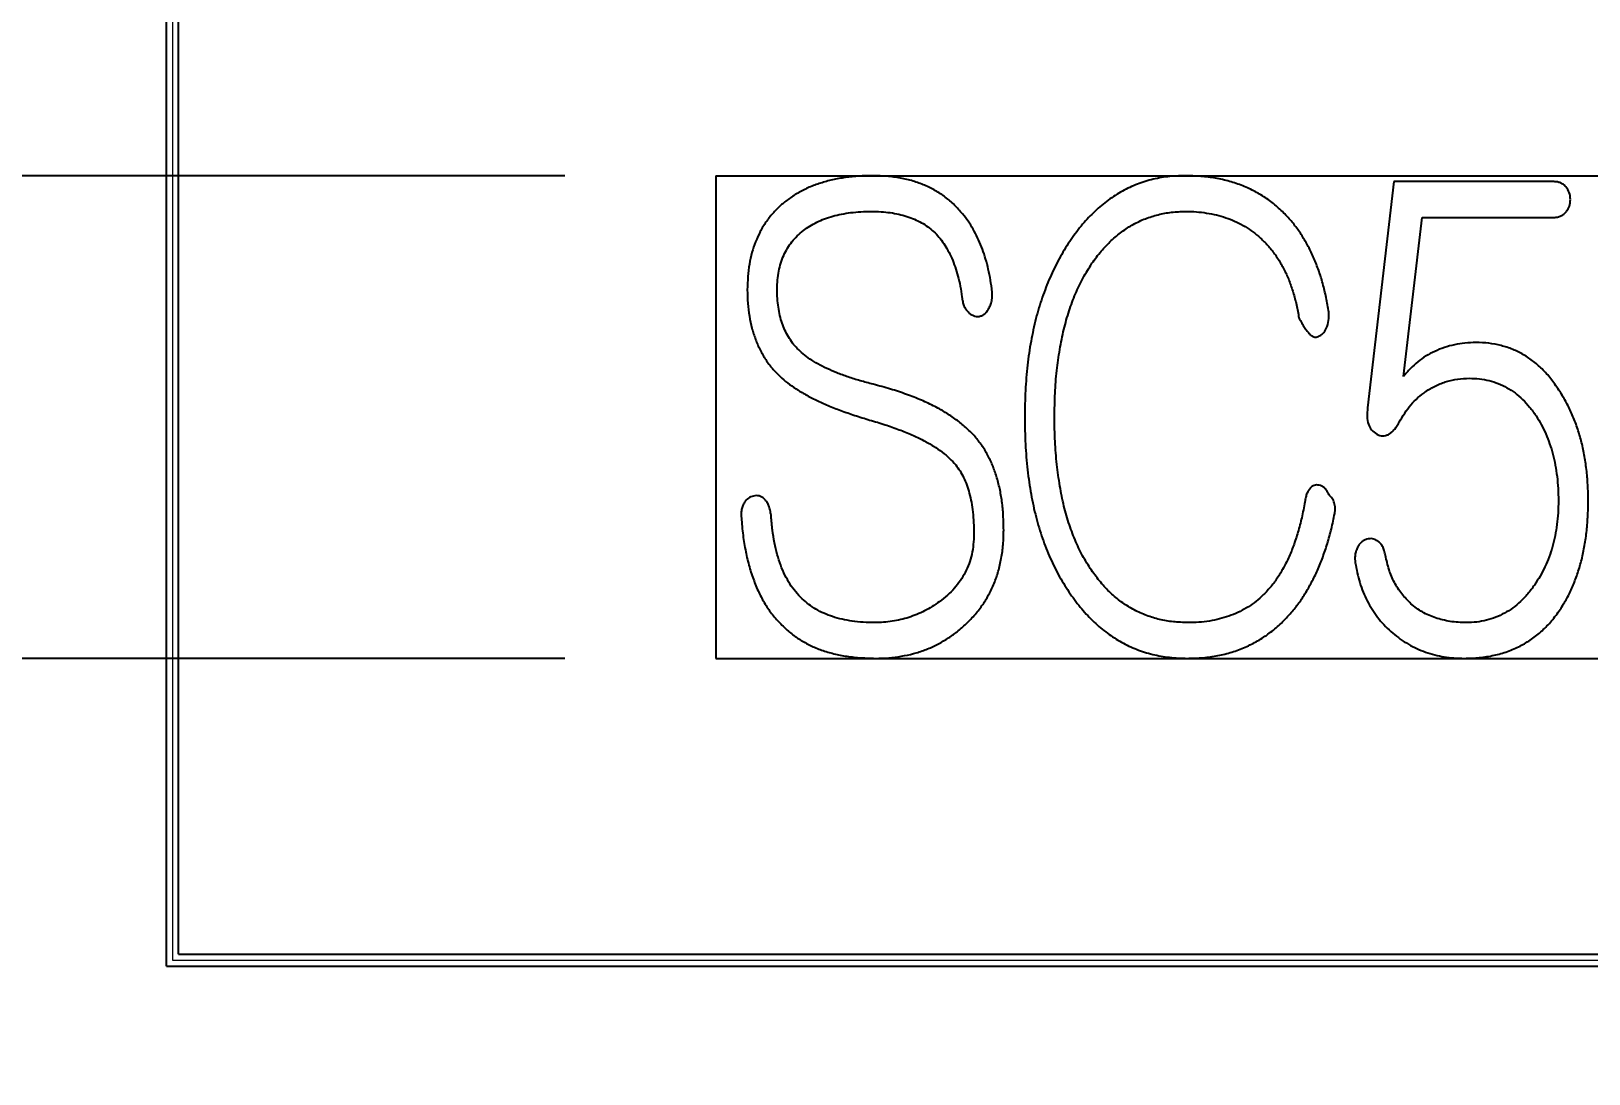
# Model space of a CAD drawing. Header units: inches. Extents: x 0 to 23821, y 0 to 11279.
# Drawn here: x 17466.61 to 17479.52, y 6138.44 to 6147.08 of the extents above; entities that cross this region are included whole.
import ezdxf

# ---------------------------------------------------------------- set-up
doc = ezdxf.new("R2010")
doc.units = ezdxf.units.IN
doc.header["$LTSCALE"] = 10
doc.header["$MEASUREMENT"] = 0
doc.layers.get('Defpoints').update_dxf_attribs({"color": 8})
doc.styles.add('SCI', font='')
doc.styles.get('SCI').set_extended_font_data('Gulim')
doc.dimstyles.new('SCH', dxfattribs={"dimtxt": 2.5, "dimasz": 2, "dimexe": 1.25, "dimexo": 0.625, "dimtad": 1, "dimdec": 8, "dimtxsty": 'SCI', "dimcen": 2.5, "dimclrd": 4, "dimclre": 4, "dimclrt": 7, "dimadec": 8, "dimazin": 2, "dimtfac": 1, "dimtdec": 8, "dimtmove": 0, "dimatfit": 3, "dimfxl": 1, "dimarcsym": 0})

# ---------------------------------------------------------------- blocks, each defined once
blk = doc.blocks.new('A$C264124D8')
at = {"ltscale": 3}
for p, q in [((-11, -3.5), (11, -3.5)), ((-11, -3.5), (-11, -7.5)), ((-11, -7.5), (11, -7.5))]:
    blk.add_line(p, q, dxfattribs=at)
blk = doc.blocks.new('*D1602')
at = {"color": 4, "lineweight": -2, "transparency": 16777216}
for p, q in [((17466.534, 6155.378), (17428.99, 6155.378)), ((17431.49, 6152.378), (17431.49, 6142.378)), ((17466.534, 6139.378), (17428.99, 6139.378))]:
    blk.add_line(p, q, dxfattribs=at)
at = {"color": 4, "transparency": 16777216}
for points in [[(17430.99, 6152.378), (17431.99, 6152.378), (17431.49, 6155.378)], [(17430.99, 6142.378), (17431.99, 6142.378), (17431.49, 6139.378)]]:
    blk.add_solid(points, dxfattribs=at)
at = {"layer": 'Defpoints', "color": 0, "transparency": 16777216}
for p in [(17467.784, 6155.378), (17431.49, 6139.378), (17467.784, 6139.378)]:
    blk.add_point(p, dxfattribs=at)
at = {"color": 7, "transparency": 16777216, "insert": (17427.67, 6147.378), "char_height": 5, "attachment_point": 5, "rotation": 90, "style": 'SCI'}
blk.add_mtext('16', dxfattribs=at)
blk = doc.blocks.new('*D1608')
at = {"color": 4, "lineweight": -2, "transparency": 16777216}
for p, q in [((17471.034, 6153.378), (17441.47, 6153.378)), ((17443.97, 6150.378), (17443.97, 6144.878)), ((17471.034, 6141.878), (17441.47, 6141.878))]:
    blk.add_line(p, q, dxfattribs=at)
at = {"color": 4, "transparency": 16777216}
for points in [[(17443.47, 6150.378), (17444.47, 6150.378), (17443.97, 6153.378)], [(17443.47, 6144.878), (17444.47, 6144.878), (17443.97, 6141.878)]]:
    blk.add_solid(points, dxfattribs=at)
at = {"layer": 'Defpoints', "color": 0, "transparency": 16777216}
for p in [(17472.284, 6153.378), (17443.97, 6141.878), (17472.284, 6141.878)]:
    blk.add_point(p, dxfattribs=at)
at = {"color": 7, "transparency": 16777216, "insert": (17439.844, 6147.628), "char_height": 5, "attachment_point": 5, "rotation": 90, "style": 'SCI'}
blk.add_mtext('11,5', dxfattribs=at)
blk = doc.blocks.new('*D1609')
at = {"color": 4, "lineweight": -2, "transparency": 16777216}
for p, q in [((17443.97, 6144.878), (17443.97, 6147.878)), ((17471.034, 6141.878), (17441.47, 6141.878)), ((17443.97, 6141.878), (17443.97, 6139.378)), ((17466.534, 6139.378), (17441.47, 6139.378)), ((17443.97, 6136.378), (17443.97, 6121.59))]:
    blk.add_line(p, q, dxfattribs=at)
at = {"color": 4, "transparency": 16777216}
for points in [[(17443.47, 6144.878), (17444.47, 6144.878), (17443.97, 6141.878)], [(17443.47, 6136.378), (17444.47, 6136.378), (17443.97, 6139.378)]]:
    blk.add_solid(points, dxfattribs=at)
at = {"layer": 'Defpoints', "color": 0, "transparency": 16777216}
for p in [(17472.284, 6141.878), (17443.97, 6139.378), (17467.784, 6139.378)]:
    blk.add_point(p, dxfattribs=at)
at = {"color": 7, "transparency": 16777216, "insert": (17439.848, 6127.484), "char_height": 5, "attachment_point": 5, "rotation": 90, "style": 'SCI'}
blk.add_mtext('2,5', dxfattribs=at)
blk = doc.blocks.new('*D1611')
at = {"color": 4, "lineweight": -2, "transparency": 16777216}
for p, q in [((17471.034, 6145.878), (17453.629, 6145.878)), ((17456.129, 6145.878), (17456.129, 6141.878)), ((17471.034, 6141.878), (17453.629, 6141.878))]:
    blk.add_line(p, q, dxfattribs=at)
at = {"layer": 'Defpoints', "color": 0, "transparency": 16777216}
for p in [(17472.284, 6145.878), (17456.129, 6141.878), (17472.284, 6141.878)]:
    blk.add_point(p, dxfattribs=at)
at = {"color": 7, "transparency": 16777216, "insert": (17452.312, 6143.878), "char_height": 5, "attachment_point": 5, "rotation": 90, "style": 'SCI'}
blk.add_mtext('4', dxfattribs=at)

msp = doc.modelspace()

# ---------------------------------------------------------------- linework, layer by layer
for p, q in [((17467.73390726, 6139.32782127), (17467.73390726, 6155.42782186)), ((17467.83390709, 6139.4278211), (17467.83390709, 6155.32782203)), ((17477.89876781, 6145.82937458), (17477.68271821, 6143.95514623)), ((17479.22438489, 6145.82937458), (17477.89876781, 6145.82937458)), ((17477.97901476, 6144.21440548), (17478.13410744, 6145.53307827)), ((17478.13410744, 6145.53307827), (17479.2266997, 6145.53307827)), ((17467.83390709, 6139.4278211), (17498.73390691, 6139.4278211)), ((17467.73390726, 6139.32782127), (17498.83390674, 6139.32782127))]:
    msp.add_line(p, q)
at = {"color": 30, "linetype": 'Continuous', "lineweight": 0}
for p, q in [((17467.783907, 6155.37782156), (17467.783907, 6139.37782156)), ((17467.783907, 6139.37782156), (17498.783907, 6139.37782156))]:
    msp.add_line(p, q, dxfattribs=at)
for points, knots in [([(17473.58660722, 6145.87875732), (17473.54696714, 6145.87806561), (17473.46982419, 6145.87671946), (17473.35736978, 6145.86486005), (17473.25148434, 6145.84596346), (17473.15188892, 6145.81864595), (17473.05856557, 6145.78451127), (17472.9721749, 6145.74142771), (17472.8918408, 6145.69152321), (17472.84365142, 6145.65169547), (17472.81963191, 6145.63184374)], [0, 0, 0, 0, 0.1443215303, 0.2808619044, 0.4113032641, 0.5355969216, 0.6565166909, 0.7725490757, 0.886629403, 1, 1, 1, 1]), ([(17474.32811956, 6145.5616277), (17474.30608823, 6145.58690808), (17474.26222128, 6145.63724427), (17474.18619013, 6145.70180144), (17474.10322898, 6145.75662111), (17474.01352985, 6145.80124907), (17473.91676953, 6145.83647612), (17473.81283884, 6145.86045121), (17473.7020887, 6145.87673799), (17473.62576401, 6145.87807262), (17473.58660722, 6145.87875732)], [0, 0, 0, 0, 0.1203370917, 0.2396051327, 0.3569825448, 0.476821933, 0.5987135086, 0.7260153517, 0.859437891, 1, 1, 1, 1]), ([(17476.17169981, 6145.87875732), (17476.12348124, 6145.87720179), (17476.02866321, 6145.87414296), (17475.8901932, 6145.8477042), (17475.7584786, 6145.80570353), (17475.63492302, 6145.74397511), (17475.5171485, 6145.66764813), (17475.40848892, 6145.57191791), (17475.3051101, 6145.46112279), (17475.24556978, 6145.37670387), (17475.21490969, 6145.33323263)], [0, 0, 0, 0, 0.12560145222, 0.24698534906, 0.36615078119, 0.48489859494, 0.60596540465, 0.73098384987, 0.86147102539, 1, 1, 1, 1]), ([(17477.01660722, 6145.54156597), (17476.98991311, 6145.56842525), (17476.93683134, 6145.62183546), (17476.84735408, 6145.69062338), (17476.75093371, 6145.74879579), (17476.64802812, 6145.79679001), (17476.53833686, 6145.83404075), (17476.42194389, 6145.86009866), (17476.29891996, 6145.87560632), (17476.21469766, 6145.87769235), (17476.17169981, 6145.87875732)], [0, 0, 0, 0, 0.12114106224, 0.24089143205, 0.36023052614, 0.4810717234, 0.60372875942, 0.73038698663, 0.86235501088, 1, 1, 1, 1]), ([(17479.32469364, 6145.78693634), (17479.3183114, 6145.79351442), (17479.30555203, 6145.80666534), (17479.28084237, 6145.81914598), (17479.25389815, 6145.82874643), (17479.23451449, 6145.82915901), (17479.224385, 6145.82937461)], [0, 0, 0, 0, 0.2430371701, 0.4858801435, 0.7313318093, 1, 1, 1, 1]), ([(17479.36173068, 6145.68122646), (17479.36037351, 6145.70113288), (17479.3577353, 6145.73982921), (17479.33549361, 6145.77153894), (17479.32469364, 6145.78693634)], [0, 0, 0, 0, 0.51442670397, 1, 1, 1, 1]), ([(17472.81963191, 6145.63184374), (17472.79775234, 6145.61046995), (17472.75395369, 6145.56768378), (17472.69799048, 6145.49488627), (17472.65040534, 6145.41618617), (17472.6116971, 6145.33149055), (17472.58164882, 6145.24065576), (17472.55993191, 6145.14377136), (17472.54785987, 6145.04058473), (17472.54593042, 6144.96983698), (17472.54494055, 6144.93354128)], [0, 0, 0, 0, 0.11853630294, 0.23728657429, 0.35501386131, 0.47466610984, 0.59771874777, 0.72552949643, 0.85918844874, 1, 1, 1, 1]), ([(17473.00944672, 6145.42428202), (17473.02694123, 6145.43701266), (17473.06250878, 6145.46289495), (17473.12139592, 6145.49501667), (17473.185114, 6145.52191078), (17473.25315094, 6145.54450542), (17473.32607527, 6145.56116431), (17473.40366288, 6145.57343442), (17473.4861321, 6145.58142129), (17473.54286386, 6145.58210866), (17473.57194672, 6145.58246103)], [0, 0, 0, 0, 0.1090164289, 0.2216379896, 0.3372737384, 0.4574464935, 0.58265788, 0.7140063065, 0.8533887453, 1, 1, 1, 1]), ([(17473.57194672, 6145.58246103), (17473.59897364, 6145.58211217), (17473.65134631, 6145.58143616), (17473.72770169, 6145.57347194), (17473.79950407, 6145.56062908), (17473.86659784, 6145.54211204), (17473.92918947, 6145.51881558), (17473.98707688, 6145.49051986), (17474.04038148, 6145.45621627), (17474.0722234, 6145.42927175), (17474.08815043, 6145.41579436)], [0, 0, 0, 0, 0.1460019571, 0.2829221749, 0.4143273177, 0.5397678048, 0.6585232733, 0.7747631128, 0.8873386704, 1, 1, 1, 1]), ([(17475.39932327, 6145.15267708), (17475.424261, 6145.18700658), (17475.47285098, 6145.25389598), (17475.55692502, 6145.34110383), (17475.64579051, 6145.41557386), (17475.74023894, 6145.47727992), (17475.84111901, 6145.52448956), (17475.94751353, 6145.5578816), (17476.05927966, 6145.57847413), (17476.13586034, 6145.58111744), (17476.17478623, 6145.58246103)], [0, 0, 0, 0, 0.13748859719, 0.26788998113, 0.39168760855, 0.51294051622, 0.632738267, 0.75173160572, 0.87380539352, 1, 1, 1, 1]), ([(17476.17478623, 6145.58246103), (17476.20465549, 6145.58197998), (17476.26302923, 6145.58103987), (17476.34863827, 6145.5703858), (17476.43026612, 6145.5546054), (17476.50793684, 6145.53199038), (17476.58181572, 6145.50362704), (17476.65128581, 6145.46767718), (17476.71770351, 6145.42626764), (17476.75794747, 6145.39311232), (17476.77818129, 6145.37644251)], [0, 0, 0, 0, 0.1374295072, 0.2685795798, 0.396526428, 0.5198081308, 0.6405214824, 0.7601967464, 0.8794319077, 1, 1, 1, 1]), ([(17479.22669981, 6145.53307831), (17479.23656639, 6145.53362072), (17479.25598711, 6145.53468837), (17479.28340332, 6145.54473513), (17479.30900175, 6145.55918556), (17479.32245038, 6145.57356781), (17479.32932327, 6145.58091782)], [0, 0, 0, 0, 0.2525061489, 0.497016503, 0.742951547, 1, 1, 1, 1]), ([(17479.32932327, 6145.58091782), (17479.33896485, 6145.59588865), (17479.35863237, 6145.6264271), (17479.36068454, 6145.66272357), (17479.36173068, 6145.68122646)], [0, 0, 0, 0, 0.4902290215, 1, 1, 1, 1]), ([(17474.56963191, 6144.94202893), (17474.5651758, 6144.97348562), (17474.55647236, 6145.03492526), (17474.53639402, 6145.12409695), (17474.5142245, 6145.20906976), (17474.48486379, 6145.2888292), (17474.45292158, 6145.36429135), (17474.41659333, 6145.43530091), (17474.37489075, 6145.50090599), (17474.34359994, 6145.54152997), (17474.32811956, 6145.5616277)], [0, 0, 0, 0, 0.1414386547, 0.2762508836, 0.4068607781, 0.5322316242, 0.6543683955, 0.7716938233, 0.8870510466, 1, 1, 1, 1]), ([(17477.36074302, 6144.74758449), (17477.35403556, 6144.78806101), (17477.3408401, 6144.86768975), (17477.31299313, 6144.98317026), (17477.27923969, 6145.09231225), (17477.23879254, 6145.19487136), (17477.19269852, 6145.29109425), (17477.1408876, 6145.38149117), (17477.08225296, 6145.46499647), (17477.03837174, 6145.51617973), (17477.01660722, 6145.54156597)], [0, 0, 0, 0, 0.14014469734, 0.27570416494, 0.40550437347, 0.53017903167, 0.6520249677, 0.76974479213, 0.88579638738, 1, 1, 1, 1]), ([(17472.79185413, 6144.93817091), (17472.79226776, 6144.96393799), (17472.79307417, 6145.01417374), (17472.8044926, 6145.08673286), (17472.82119888, 6145.15490211), (17472.84537655, 6145.21818031), (17472.87530429, 6145.2777668), (17472.91347989, 6145.33160231), (17472.95796782, 6145.38120755), (17472.99209589, 6145.40976387), (17473.00944672, 6145.42428202)], [0, 0, 0, 0, 0.1397354772, 0.2724295393, 0.3977258761, 0.5201258881, 0.6393960194, 0.7586988365, 0.8773215798, 1, 1, 1, 1]), ([(17474.08815043, 6145.41579436), (17474.10317404, 6145.40068694), (17474.13348331, 6145.37020859), (17474.1731267, 6145.31743954), (17474.20841611, 6145.25858944), (17474.24024087, 6145.1936503), (17474.26681195, 6145.12238644), (17474.29011596, 6145.04536491), (17474.30955384, 6144.96215611), (17474.31824531, 6144.90403793), (17474.32271833, 6144.8741277)], [0, 0, 0, 0, 0.10616219041, 0.2141760302, 0.32813534408, 0.4480403888, 0.57430910515, 0.70700835553, 0.84921325499, 1, 1, 1, 1]), ([(17475.21490969, 6145.33323263), (17475.18491651, 6145.2859237), (17475.12422942, 6145.19020058), (17475.0492743, 6145.03466912), (17474.98503963, 6144.86902984), (17474.9326013, 6144.69223237), (17474.89204787, 6144.5044229), (17474.86276007, 6144.30571021), (17474.84597494, 6144.09586857), (17474.84349571, 6143.95234693), (17474.8422245, 6143.87875732)], [0, 0, 0, 0, 0.11023282649, 0.22304098814, 0.33929974229, 0.45980918501, 0.58578295008, 0.71736951167, 0.8550834312, 1, 1, 1, 1]), ([(17476.77818129, 6145.37644251), (17476.79973632, 6145.35683885), (17476.84304488, 6145.31745099), (17476.90003465, 6145.24949348), (17476.95129868, 6145.17512771), (17476.99583854, 6145.09341918), (17477.03566325, 6145.00547657), (17477.06739999, 6144.9098155), (17477.09498355, 6144.80790255), (17477.10744368, 6144.73690335), (17477.11382944, 6144.70051658)], [0, 0, 0, 0, 0.1133056337, 0.2276547693, 0.3442908103, 0.4643861489, 0.5894210862, 0.7195471327, 0.8562692008, 1, 1, 1, 1]), ([(17475.08913808, 6143.87875732), (17475.08992456, 6143.94462887), (17475.09145659, 6144.07294408), (17475.10628621, 6144.26002033), (17475.13082727, 6144.43626292), (17475.16449299, 6144.60156468), (17475.2074229, 6144.75603877), (17475.26081722, 6144.89928367), (17475.32331394, 6145.03205093), (17475.37433046, 6145.11301371), (17475.39932327, 6145.15267708)], [0, 0, 0, 0, 0.1485774319, 0.2894230785, 0.4230101231, 0.5497748567, 0.6697235853, 0.7842875333, 0.894323247, 1, 1, 1, 1]), ([(17472.54494055, 6144.93354128), (17472.54547394, 6144.89593984), (17472.54651137, 6144.82280511), (17472.56053354, 6144.71657766), (17472.58050111, 6144.6162989), (17472.6111877, 6144.52273977), (17472.64859401, 6144.43495781), (17472.69543342, 6144.35388257), (17472.75081813, 6144.2794221), (17472.7941489, 6144.235536), (17472.81577389, 6144.21363387)], [0, 0, 0, 0, 0.14240471502, 0.27697700645, 0.40545149437, 0.52937809511, 0.64944125703, 0.76648262063, 0.88345901539, 1, 1, 1, 1]), ([(17472.9585208, 6144.44665856), (17472.94489775, 6144.46144497), (17472.91751458, 6144.49116656), (17472.88534397, 6144.54328447), (17472.85519148, 6144.59752344), (17472.83235854, 6144.65742677), (17472.81344945, 6144.72102826), (17472.80206124, 6144.78974421), (17472.79255994, 6144.86229308), (17472.79209371, 6144.91241459), (17472.79185413, 6144.93817091)], [0, 0, 0, 0, 0.1131028126, 0.2273435742, 0.3441334475, 0.4626307219, 0.5879347703, 0.7176512609, 0.854907307, 1, 1, 1, 1]), ([(17474.54648376, 6144.7807635), (17474.55219252, 6144.79162031), (17474.5640641, 6144.81419749), (17474.57115084, 6144.8535026), (17474.57502998, 6144.89653253), (17474.57149267, 6144.92634592), (17474.56963191, 6144.94202893)], [0, 0, 0, 0, 0.2206066305, 0.4587603364, 0.715286723, 1, 1, 1, 1]), ([(17474.32271833, 6144.8741277), (17474.32437812, 6144.86092508), (17474.32748222, 6144.83623373), (17474.33796354, 6144.80196627), (17474.35174085, 6144.77206385), (17474.36602931, 6144.75655536), (17474.37287265, 6144.7491277)], [0, 0, 0, 0, 0.289886353, 0.5421413306, 0.7807123943, 1, 1, 1, 1]), ([(17474.37287265, 6144.7491277), (17474.37984583, 6144.74289596), (17474.39336202, 6144.73081692), (17474.41656659, 6144.71853595), (17474.44089187, 6144.71144883), (17474.45719211, 6144.7123864), (17474.46546524, 6144.71286226)], [0, 0, 0, 0, 0.271866284, 0.5269612599, 0.759910611, 1, 1, 1, 1]), ([(17474.46546524, 6144.71286226), (17474.47420546, 6144.71486422), (17474.49152264, 6144.71883075), (17474.51314089, 6144.73492828), (17474.53298545, 6144.75463214), (17474.54179449, 6144.77168554), (17474.54648376, 6144.7807635)], [0, 0, 0, 0, 0.2421117449, 0.4797014802, 0.723031916, 1, 1, 1, 1]), ([(17477.11382944, 6144.70051658), (17477.12163878, 6144.68601858), (17477.13635412, 6144.65869958), (17477.15936809, 6144.62191656), (17477.18085634, 6144.59134875), (17477.19575188, 6144.57413132), (17477.20256401, 6144.56625732)], [0, 0, 0, 0, 0.3061374049, 0.5768632189, 0.8064880656, 1, 1, 1, 1]), ([(17477.34068129, 6144.61255362), (17477.34862782, 6144.63392916), (17477.36482589, 6144.67750077), (17477.36212096, 6144.72393179), (17477.36074302, 6144.74758449)], [0, 0, 0, 0, 0.490584271, 1, 1, 1, 1]), ([(17477.20256401, 6144.56625732), (17477.20796844, 6144.56102599), (17477.21811286, 6144.55120648), (17477.23662905, 6144.54228973), (17477.25636979, 6144.53932897), (17477.26872744, 6144.54335139), (17477.27509487, 6144.54542399)], [0, 0, 0, 0, 0.2782758561, 0.5223399273, 0.7538794353, 1, 1, 1, 1]), ([(17477.27509487, 6144.54542399), (17477.28872434, 6144.55262679), (17477.3176626, 6144.56791985), (17477.33271718, 6144.59711103), (17477.34068129, 6144.61255362)], [0, 0, 0, 0, 0.4709844638, 1, 1, 1, 1]), ([(17473.58815043, 6144.15036226), (17473.55151956, 6144.15976187), (17473.48092035, 6144.17787788), (17473.38053506, 6144.21011475), (17473.28825301, 6144.2423178), (17473.20562308, 6144.27946019), (17473.13020778, 6144.31618233), (17473.06479844, 6144.35774166), (17473.00663884, 6144.39934361), (17472.97411319, 6144.4313264), (17472.9585208, 6144.44665856)], [0, 0, 0, 0, 0.1610654562, 0.3104238598, 0.4490645742, 0.5771172552, 0.6961921126, 0.8059490979, 0.9069743934, 1, 1, 1, 1]), ([(17478.23827389, 6144.42273881), (17478.21394478, 6144.41082637), (17478.1648902, 6144.38680741), (17478.09815974, 6144.33767844), (17478.0343406, 6144.28139397), (17477.99773376, 6144.23707054), (17477.97901463, 6144.21440547)], [0, 0, 0, 0, 0.24159645751, 0.48712915301, 0.73774028046, 1, 1, 1, 1]), ([(17478.58009487, 6144.49604128), (17478.54967986, 6144.49521546), (17478.48980945, 6144.49358988), (17478.40227529, 6144.47883383), (17478.3176639, 6144.45731871), (17478.26476358, 6144.43427692), (17478.23827389, 6144.42273881)], [0, 0, 0, 0, 0.2587864719, 0.5094080408, 0.7543373224, 1, 1, 1, 1]), ([(17479.27531092, 6144.09017708), (17479.25391605, 6144.12235141), (17479.21221797, 6144.18505839), (17479.13892009, 6144.26806458), (17479.06016564, 6144.33889172), (17478.97537241, 6144.3966931), (17478.88465646, 6144.44127218), (17478.78828678, 6144.47272917), (17478.68612982, 6144.49294261), (17478.61594329, 6144.49499367), (17478.58009487, 6144.49604128)], [0, 0, 0, 0, 0.137263924, 0.2675240566, 0.392541485, 0.513034353, 0.6312424566, 0.7506894809, 0.872662326, 1, 1, 1, 1]), ([(17472.81577389, 6144.21363387), (17472.83602647, 6144.195988), (17472.87803014, 6144.15939063), (17472.94986105, 6144.11076079), (17473.02956526, 6144.06258915), (17473.11812144, 6144.01682316), (17473.21526365, 6143.97228923), (17473.32176074, 6143.93137153), (17473.4367295, 6143.89102823), (17473.51680982, 6143.86663203), (17473.55805784, 6143.85406597)], [0, 0, 0, 0, 0.09685665902, 0.20087988191, 0.31246710931, 0.43286337645, 0.56038019264, 0.69792736075, 0.84440750484, 1, 1, 1, 1]), ([(17478.16342821, 6144.09017708), (17478.19101908, 6144.1069806), (17478.24578091, 6144.1403319), (17478.33539598, 6144.17501146), (17478.42920179, 6144.19565008), (17478.49305671, 6144.19837073), (17478.52531092, 6144.19974498)], [0, 0, 0, 0, 0.2523135148, 0.5007870324, 0.7478389623, 1, 1, 1, 1]), ([(17478.52531092, 6144.19974498), (17478.55341075, 6144.19893923), (17478.60872398, 6144.19735316), (17478.68945835, 6144.18232083), (17478.76567954, 6144.15751528), (17478.83734582, 6144.12298907), (17478.90540613, 6144.07973281), (17478.96769908, 6144.02491992), (17479.02618133, 6143.96123578), (17479.0602781, 6143.91336195), (17479.07778006, 6143.88878819)], [0, 0, 0, 0, 0.1271124381, 0.2502150322, 0.3702562388, 0.4890028567, 0.6094781286, 0.7341348888, 0.8635307765, 1, 1, 1, 1]), ([(17474.43074302, 6143.71594868), (17474.40889092, 6143.73939401), (17474.36408587, 6143.78746576), (17474.28455356, 6143.85100556), (17474.19597257, 6143.91224633), (17474.09571539, 6143.96867863), (17473.98402112, 6144.01970369), (17473.86220304, 6144.06858836), (17473.72909066, 6144.11238453), (17473.63611846, 6144.13743681), (17473.58815043, 6144.15036226)], [0, 0, 0, 0, 0.0998720588, 0.2047754011, 0.3167337934, 0.435675269, 0.5631235204, 0.6996179812, 0.8450210516, 1, 1, 1, 1]), ([(17477.9442924, 6143.83477584), (17477.95890877, 6143.86059503), (17477.98765355, 6143.91137146), (17478.03958474, 6143.98013571), (17478.09766252, 6144.04068442), (17478.14160558, 6144.07375423), (17478.16342821, 6144.09017708)], [0, 0, 0, 0, 0.2618193319, 0.5148981881, 0.7590928432, 1, 1, 1, 1]), ([(17479.50987882, 6143.18508449), (17479.50910052, 6143.22934381), (17479.50757772, 6143.31593949), (17479.49673378, 6143.44329139), (17479.4782177, 6143.56490104), (17479.45304377, 6143.68133353), (17479.41957141, 6143.79184125), (17479.37980192, 6143.89711551), (17479.33168799, 6143.99661977), (17479.29405595, 6144.05906985), (17479.27531092, 6144.09017708)], [0, 0, 0, 0, 0.1400812988, 0.2740763698, 0.4041768011, 0.5292093415, 0.6507722956, 0.7693044615, 0.8850874519, 1, 1, 1, 1]), ([(17477.68271833, 6143.95514621), (17477.67986622, 6143.93044304), (17477.67460064, 6143.88483593), (17477.68595178, 6143.82123762), (17477.71274239, 6143.76824102), (17477.7430676, 6143.74680363), (17477.75833561, 6143.73601041)], [0, 0, 0, 0, 0.3005920683, 0.5549543112, 0.7759301071, 1, 1, 1, 1]), ([(17473.55805784, 6143.85406597), (17473.60086145, 6143.8412911), (17473.68311, 6143.81674377), (17473.80010963, 6143.77583364), (17473.90606204, 6143.73277749), (17474.00112356, 6143.68760597), (17474.08512236, 6143.63980058), (17474.15766797, 6143.58947392), (17474.22076842, 6143.53852956), (17474.25477046, 6143.49986124), (17474.2710208, 6143.48138078)], [0, 0, 0, 0, 0.1643238052, 0.3157535549, 0.4558019202, 0.5848880565, 0.7027257712, 0.8108678291, 0.9096094869, 1, 1, 1, 1]), ([(17474.8422245, 6143.87875732), (17474.84339902, 6143.80361757), (17474.84568713, 6143.65723585), (17474.86375039, 6143.44362336), (17474.89267139, 6143.2420315), (17474.93311583, 6143.05228591), (17474.98648514, 6142.8747833), (17475.05151416, 6142.70916002), (17475.12686324, 6142.55420416), (17475.18893667, 6142.45994833), (17475.21953932, 6142.41347955)], [0, 0, 0, 0, 0.1467186878, 0.2858264896, 0.4183018305, 0.544205099, 0.6643333787, 0.7798036973, 0.8914416637, 1, 1, 1, 1]), ([(17475.4047245, 6142.59480671), (17475.3791733, 6142.63391557), (17475.32711204, 6142.7136009), (17475.26374291, 6142.84525905), (17475.20956944, 6142.98833591), (17475.16501407, 6143.14313806), (17475.13141564, 6143.31044368), (17475.1072804, 6143.48931016), (17475.0911674, 6143.6801617), (17475.08982702, 6143.81133589), (17475.08913808, 6143.87875732)], [0, 0, 0, 0, 0.1043331209, 0.2125814658, 0.3257648352, 0.4460401803, 0.5722115718, 0.7068575988, 0.8493294796, 1, 1, 1, 1]), ([(17477.75833561, 6143.73601041), (17477.76641077, 6143.73218148), (17477.7820255, 6143.72477756), (17477.80750519, 6143.72190027), (17477.83238361, 6143.72509863), (17477.85667951, 6143.73470612), (17477.88012656, 6143.75068839), (17477.90256315, 6143.77279473), (17477.9243964, 6143.80121049), (17477.937337, 6143.8230418), (17477.9442924, 6143.83477584)], [0, 0, 0, 0, 0.1127789929, 0.2180780931, 0.3201380245, 0.4286778525, 0.5464058255, 0.6780297007, 0.8269451163, 1, 1, 1, 1]), ([(17479.07778006, 6143.88878819), (17479.09256419, 6143.86457066), (17479.12227762, 6143.81589781), (17479.16024619, 6143.73829472), (17479.19152074, 6143.65624987), (17479.21820877, 6143.57028995), (17479.23776504, 6143.47984965), (17479.25272011, 6143.3853459), (17479.26103073, 6143.28657096), (17479.26231291, 6143.21930667), (17479.26296524, 6143.18508449)], [0, 0, 0, 0, 0.1153238644, 0.2317801398, 0.3506345694, 0.4720380552, 0.5973773819, 0.726498791, 0.8608502252, 1, 1, 1, 1]), ([(17474.66839734, 6142.94125732), (17474.66762085, 6142.98191752), (17474.66610925, 6143.06107143), (17474.65545674, 6143.17613688), (17474.63696148, 6143.28425707), (17474.61104188, 6143.38498239), (17474.57760522, 6143.47881446), (17474.53693348, 6143.56537433), (17474.48825448, 6143.64489662), (17474.44979077, 6143.6924163), (17474.43074302, 6143.71594868)], [0, 0, 0, 0, 0.1473227074, 0.2867957187, 0.4182543339, 0.5443855042, 0.6631833518, 0.7786593907, 0.8903891763, 1, 1, 1, 1]), ([(17474.2710208, 6143.48138078), (17474.2833359, 6143.46523262), (17474.30844545, 6143.43230776), (17474.33783913, 6143.37556305), (17474.36464295, 6143.31397496), (17474.38484628, 6143.24513318), (17474.40217983, 6143.17052638), (17474.41317021, 6143.08915607), (17474.42031392, 6143.00157259), (17474.42108434, 6142.94101612), (17474.42148376, 6142.90962152)], [0, 0, 0, 0, 0.1009689561, 0.205868001, 0.3172251536, 0.435146043, 0.5625656166, 0.6984433845, 0.8436624731, 1, 1, 1, 1]), ([(17477.21259487, 6143.29542399), (17477.20632443, 6143.28846888), (17477.19324328, 6143.27395943), (17477.17974031, 6143.24562553), (17477.16869357, 6143.21224446), (17477.16511993, 6143.18749458), (17477.16321216, 6143.17428202)], [0, 0, 0, 0, 0.2099353487, 0.437958486, 0.6999576249, 1, 1, 1, 1]), ([(17477.29129858, 6143.31085609), (17477.27731397, 6143.31398852), (17477.24887881, 6143.32035774), (17477.22482093, 6143.30382554), (17477.21259487, 6143.29542399)], [0, 0, 0, 0, 0.4918066742, 1, 1, 1, 1]), ([(17477.36074302, 6143.23678202), (17477.35672011, 6143.24597885), (17477.34922324, 6143.26311753), (17477.33306972, 6143.28503041), (17477.31399072, 6143.30180847), (17477.29872007, 6143.30789706), (17477.29129858, 6143.31085609)], [0, 0, 0, 0, 0.2860386518, 0.5330453643, 0.7730614712, 1, 1, 1, 1]), ([(17472.52719364, 6143.17968325), (17472.52106309, 6143.17066095), (17472.50863717, 6143.15237376), (17472.49835845, 6143.1193816), (17472.4924318, 6143.08315072), (17472.4944913, 6143.05778719), (17472.49555784, 6143.04465239)], [0, 0, 0, 0, 0.2292040131, 0.4645703522, 0.7227215741, 1, 1, 1, 1]), ([(17472.60744055, 6143.22675115), (17472.59201447, 6143.22318451), (17472.56040531, 6143.2158762), (17472.53843955, 6143.19193866), (17472.52719364, 6143.17968325)], [0, 0, 0, 0, 0.488025577, 1, 1, 1, 1]), ([(17472.69463191, 6143.19048572), (17472.68872285, 6143.1967108), (17472.67723481, 6143.20881325), (17472.65579956, 6143.22153548), (17472.63198406, 6143.22809575), (17472.61570363, 6143.22720384), (17472.60744055, 6143.22675115)], [0, 0, 0, 0, 0.2603614223, 0.5061793832, 0.749362832, 1, 1, 1, 1]), ([(17472.74247142, 6143.05468325), (17472.74062348, 6143.06859478), (17472.73710066, 6143.09511506), (17472.72882002, 6143.13256862), (17472.71359787, 6143.16405807), (17472.7007921, 6143.18190195), (17472.69463191, 6143.19048572)], [0, 0, 0, 0, 0.2882248522, 0.5494584308, 0.7832678967, 1, 1, 1, 1]), ([(17477.16321216, 6143.17428202), (17477.15499032, 6143.13095831), (17477.13903149, 6143.04686577), (17477.10712087, 6142.9260451), (17477.07039768, 6142.81441377), (17477.0286413, 6142.7112726), (17476.98112473, 6142.61757311), (17476.92832731, 6142.53235484), (17476.87005766, 6142.45634767), (17476.82598256, 6142.41202113), (17476.80441586, 6142.3903314)], [0, 0, 0, 0, 0.1508554651, 0.2928147362, 0.427240717, 0.5527600511, 0.6732028537, 0.7862716885, 0.8954190697, 1, 1, 1, 1]), ([(17477.41012574, 6143.07937461), (17477.41188767, 6143.09453841), (17477.41528073, 6143.12374017), (17477.40829094, 6143.16677146), (17477.38984687, 6143.20548984), (17477.37061174, 6143.22617127), (17477.36074302, 6143.23678202)], [0, 0, 0, 0, 0.2649597035, 0.5102471851, 0.7487290176, 1, 1, 1, 1]), ([(17479.26296524, 6143.18508449), (17479.26238303, 6143.15162717), (17479.26123424, 6143.08561068), (17479.25185188, 6142.98866258), (17479.23641161, 6142.89532232), (17479.21482537, 6142.80582332), (17479.18732439, 6142.71965018), (17479.15204136, 6142.63802017), (17479.11239569, 6142.55936162), (17479.08055538, 6142.5104326), (17479.06466277, 6142.48601041)], [0, 0, 0, 0, 0.136008545, 0.2683660622, 0.3955839597, 0.5203718237, 0.6423994252, 0.7628213303, 0.8816158376, 1, 1, 1, 1]), ([(17479.27762574, 6142.28462152), (17479.29646538, 6142.31438139), (17479.33445195, 6142.37438655), (17479.38145722, 6142.47173583), (17479.42032297, 6142.57559074), (17479.45390259, 6142.68519824), (17479.47920858, 6142.80134276), (17479.49656731, 6142.92360207), (17479.50765545, 6143.05216507), (17479.50912553, 6143.14005073), (17479.50987882, 6143.18508449)], [0, 0, 0, 0, 0.1119392876, 0.2257044371, 0.3429762173, 0.4643299856, 0.58995277, 0.7205470403, 0.8568046585, 1, 1, 1, 1]), ([(17472.49555784, 6143.04465239), (17472.49948456, 6142.99595986), (17472.50712094, 6142.90126654), (17472.52981895, 6142.76493136), (17472.55944012, 6142.63805441), (17472.59830257, 6142.52162107), (17472.64326065, 6142.41407732), (17472.69777905, 6142.31736811), (17472.75908896, 6142.22941383), (17472.80787069, 6142.17908951), (17472.83197759, 6142.15422029)], [0, 0, 0, 0, 0.1505193643, 0.2927179873, 0.4255937376, 0.5517005952, 0.6706883474, 0.7842708526, 0.8933911907, 1, 1, 1, 1]), ([(17472.99941586, 6142.37258449), (17472.98081611, 6142.39110663), (17472.94311255, 6142.42865288), (17472.89668426, 6142.49569779), (17472.85447111, 6142.56925158), (17472.81925392, 6142.65111519), (17472.79094904, 6142.74095893), (17472.76760752, 6142.83807179), (17472.75178696, 6142.94370713), (17472.7456487, 6143.01683222), (17472.74247142, 6143.05468325)], [0, 0, 0, 0, 0.1053479543, 0.2135508409, 0.3265646399, 0.4460691475, 0.5710082252, 0.7049621164, 0.8472823718, 1, 1, 1, 1]), ([(17477.04052697, 6142.24758449), (17477.06269146, 6142.27365031), (17477.1075658, 6142.32642332), (17477.16529651, 6142.41457018), (17477.21968991, 6142.50817678), (17477.26930943, 6142.60846724), (17477.31225541, 6142.71657921), (17477.35065667, 6142.83119372), (17477.38416686, 6142.95273546), (17477.40135092, 6143.03656707), (17477.41012574, 6143.07937461)], [0, 0, 0, 0, 0.111366757, 0.22547372645, 0.34260480564, 0.46401832119, 0.58958506197, 0.72127603912, 0.85767319048, 1, 1, 1, 1]), ([(17474.42148376, 6142.90962152), (17474.42054965, 6142.88076808), (17474.41871324, 6142.82404353), (17474.40561232, 6142.74133377), (17474.38317697, 6142.66324997), (17474.35113776, 6142.59032494), (17474.31082246, 6142.52165206), (17474.26106722, 6142.45832682), (17474.20246619, 6142.39954518), (17474.15801528, 6142.36540312), (17474.13521833, 6142.34789313)], [0, 0, 0, 0, 0.1317768201, 0.2590672507, 0.3813973633, 0.5018855975, 0.6219779314, 0.7441895042, 0.8688058363, 1, 1, 1, 1]), ([(17474.3489529, 6142.1565351), (17474.37450487, 6142.18143984), (17474.42513555, 6142.23078805), (17474.49007735, 6142.31423234), (17474.54509445, 6142.40364721), (17474.59114162, 6142.4987944), (17474.62578801, 6142.60073275), (17474.65014097, 6142.7088647), (17474.66628438, 6142.82297369), (17474.66768418, 6142.90133436), (17474.66839734, 6142.94125732)], [0, 0, 0, 0, 0.1224583865, 0.2426486798, 0.3620602961, 0.4825910955, 0.6049729614, 0.7309970883, 0.8629491647, 1, 1, 1, 1]), ([(17477.67577389, 6142.86641165), (17477.66727734, 6142.8632727), (17477.65046018, 6142.85705981), (17477.62948389, 6142.83922242), (17477.60914495, 6142.81876742), (17477.60020217, 6142.80090451), (17477.59552697, 6142.79156597)], [0, 0, 0, 0, 0.238840749, 0.4727360194, 0.7243517803, 1, 1, 1, 1]), ([(17477.76682327, 6142.85020794), (17477.75251668, 6142.85891944), (17477.72423353, 6142.87614147), (17477.69180095, 6142.86962959), (17477.67577389, 6142.86641165)], [0, 0, 0, 0, 0.5058344536, 1, 1, 1, 1]), ([(17477.59552697, 6142.79156597), (17477.59120262, 6142.78141448), (17477.58236834, 6142.76067586), (17477.57775944, 6142.72613772), (17477.57752381, 6142.68949737), (17477.58175936, 6142.66473144), (17477.5839529, 6142.65190547)], [0, 0, 0, 0, 0.23121775374, 0.47235816591, 0.72674088272, 1, 1, 1, 1]), ([(17477.83086648, 6142.73138078), (17477.82792712, 6142.74487036), (17477.82243145, 6142.77009163), (17477.80865335, 6142.80407844), (17477.7901999, 6142.83118832), (17477.77434299, 6142.84408977), (17477.76682327, 6142.85020794)], [0, 0, 0, 0, 0.2988261172, 0.5587107512, 0.790730356, 1, 1, 1, 1]), ([(17477.5839529, 6142.65190547), (17477.58945048, 6142.62351814), (17477.60029021, 6142.56754604), (17477.62359313, 6142.48619677), (17477.65272836, 6142.4088809), (17477.68842286, 6142.33620191), (17477.72977695, 6142.26756593), (17477.77668748, 6142.20276844), (17477.82997621, 6142.14204381), (17477.87009716, 6142.10599611), (17477.89028006, 6142.08786226)], [0, 0, 0, 0, 0.1323183246, 0.2608957441, 0.3868533612, 0.5100736519, 0.6310285558, 0.7532604249, 0.875877313, 1, 1, 1, 1]), ([(17478.04151463, 6142.33168942), (17478.01490992, 6142.35801105), (17477.96174418, 6142.41061109), (17477.90198876, 6142.50728328), (17477.8557486, 6142.61435755), (17477.83931917, 6142.6916269), (17477.83086648, 6142.73138078)], [0, 0, 0, 0, 0.24324998804, 0.48610072631, 0.73560676786, 1, 1, 1, 1]), ([(17476.19407635, 6142.17505362), (17476.15388354, 6142.17647966), (17476.07508309, 6142.17927549), (17475.95979388, 6142.19855624), (17475.85120379, 6142.23230315), (17475.74801985, 6142.27771799), (17475.65216763, 6142.33811842), (17475.56162588, 6142.41014379), (17475.47881394, 6142.49679773), (17475.42980733, 6142.56162597), (17475.4047245, 6142.59480671)], [0, 0, 0, 0, 0.12936921363, 0.25363619368, 0.3748880263, 0.49459235973, 0.61543648877, 0.7385285506, 0.86617224854, 1, 1, 1, 1]), ([(17479.06466277, 6142.48601041), (17479.04669226, 6142.46138181), (17479.01154554, 6142.4132132), (17478.95068303, 6142.35007333), (17478.88687866, 6142.29498317), (17478.81724191, 6142.25177617), (17478.74424198, 6142.21743761), (17478.66707887, 6142.19245339), (17478.5853137, 6142.17740549), (17478.52923335, 6142.1758482), (17478.50061956, 6142.17505362)], [0, 0, 0, 0, 0.135941642, 0.2658745518, 0.3905316429, 0.5112566277, 0.6304155803, 0.7498673139, 0.8723752137, 1, 1, 1, 1]), ([(17473.60049611, 6142.17505362), (17473.56832295, 6142.17561001), (17473.50589322, 6142.17668963), (17473.41533243, 6142.18603552), (17473.33068404, 6142.20140672), (17473.2519997, 6142.22260821), (17473.17942662, 6142.25075122), (17473.11293057, 6142.28438853), (17473.05250866, 6142.32485802), (17473.0170676, 6142.35671688), (17472.99941586, 6142.37258449)], [0, 0, 0, 0, 0.1487604782, 0.2886591193, 0.420476347, 0.5462910905, 0.6649110309, 0.7798170219, 0.8903358263, 1, 1, 1, 1]), ([(17475.21953932, 6142.41347955), (17475.25026859, 6142.37108874), (17475.31028078, 6142.28830236), (17475.41362879, 6142.17891022), (17475.52466427, 6142.08641535), (17475.64269714, 6142.0096967), (17475.76888888, 6141.95052347), (17475.90257531, 6141.90889521), (17476.04368406, 6141.88355654), (17476.14021503, 6141.88037827), (17476.18944672, 6141.87875732)], [0, 0, 0, 0, 0.1357410986, 0.2650931887, 0.3892451694, 0.5099375483, 0.6293538225, 0.7496618298, 0.8723251779, 1, 1, 1, 1]), ([(17476.80441586, 6142.3903314), (17476.78439831, 6142.37323274), (17476.74451776, 6142.33916744), (17476.67910605, 6142.29472542), (17476.60880741, 6142.25786189), (17476.5342323, 6142.22786324), (17476.45564233, 6142.20343376), (17476.37236951, 6142.1869198), (17476.28461961, 6142.17652822), (17476.2247139, 6142.17555259), (17476.19407635, 6142.17505362)], [0, 0, 0, 0, 0.1190958946, 0.2372722043, 0.3570432543, 0.4776711918, 0.6006633536, 0.728972855, 0.8613887131, 1, 1, 1, 1]), ([(17474.13521833, 6142.34789313), (17474.11531863, 6142.33427614), (17474.07582963, 6142.30725457), (17474.01410942, 6142.27124373), (17473.94959217, 6142.24248243), (17473.88399898, 6142.2169438), (17473.81551952, 6142.19904909), (17473.74555625, 6142.18462908), (17473.67343981, 6142.17723821), (17473.62494335, 6142.17578579), (17473.60049611, 6142.17505362)], [0, 0, 0, 0, 0.1265561351, 0.2511383379, 0.3743747002, 0.4969883531, 0.6201285496, 0.7453600594, 0.8716350624, 1, 1, 1, 1]), ([(17476.18944672, 6141.87875732), (17476.2327292, 6141.87959812), (17476.3176207, 6141.8812472), (17476.44129824, 6141.89996881), (17476.5588191, 6141.92771107), (17476.66879908, 6141.969256), (17476.77248969, 6142.02116262), (17476.86931718, 6142.0848313), (17476.95984333, 6142.16006982), (17477.01337782, 6142.21813676), (17477.04052697, 6142.24758449)], [0, 0, 0, 0, 0.1353781039, 0.2655220212, 0.3906921807, 0.5127235085, 0.6326247472, 0.7529873383, 0.8747314831, 1, 1, 1, 1]), ([(17478.50061956, 6142.17505362), (17478.47770346, 6142.175407), (17478.43276275, 6142.17610002), (17478.3670024, 6142.18422734), (17478.30427792, 6142.19641161), (17478.24486132, 6142.21331896), (17478.18859226, 6142.23488647), (17478.13617514, 6142.26230694), (17478.08614329, 6142.29347738), (17478.05639428, 6142.31894914), (17478.04151463, 6142.33168942)], [0, 0, 0, 0, 0.1384749724, 0.2715628528, 0.3999528948, 0.5244804075, 0.6446097502, 0.7635353922, 0.8817267923, 1, 1, 1, 1]), ([(17478.48287265, 6141.87875732), (17478.52539561, 6141.87979381), (17478.60833316, 6141.88181538), (17478.72864041, 6141.90188607), (17478.84145396, 6141.93284325), (17478.94535451, 6141.97832726), (17479.04207494, 6142.03484728), (17479.12923333, 6142.10618477), (17479.2098607, 6142.18878335), (17479.25478556, 6142.2523193), (17479.27762574, 6142.28462152)], [0, 0, 0, 0, 0.1366217223, 0.2664694658, 0.3910919092, 0.5118509196, 0.6301435074, 0.7501354254, 0.8729667149, 1, 1, 1, 1]), ([(17472.83197759, 6142.15422029), (17472.85506881, 6142.13192993), (17472.90130177, 6142.08730044), (17472.98147426, 6142.03236684), (17473.06722024, 6141.98362063), (17473.16133377, 6141.94548734), (17473.26233426, 6141.91525363), (17473.37056013, 6141.8937467), (17473.48627989, 6141.88163786), (17473.56574568, 6141.87973649), (17473.60666895, 6141.87875732)], [0, 0, 0, 0, 0.1137749086, 0.2277987939, 0.343913838, 0.4634828703, 0.5874359261, 0.7178262434, 0.8546862342, 1, 1, 1, 1]), ([(17473.60666895, 6141.87875732), (17473.64323398, 6141.87965332), (17473.71480485, 6141.88140709), (17473.81986759, 6141.89499414), (17473.92012536, 6141.91629472), (17474.01590882, 6141.94640023), (17474.10650546, 6141.98607232), (17474.19249764, 6142.03418695), (17474.27421478, 6142.09046775), (17474.32391473, 6142.13440174), (17474.3489529, 6142.1565351)], [0, 0, 0, 0, 0.13501157364, 0.26426600585, 0.39058991821, 0.51316506823, 0.63440784009, 0.75518454284, 0.87666524997, 1, 1, 1, 1]), ([(17477.89028006, 6142.08786226), (17477.91103232, 6142.07093922), (17477.95231896, 6142.03727081), (17478.01974899, 6141.9953262), (17478.08970071, 6141.95942855), (17478.16255839, 6141.9301201), (17478.23835182, 6141.90663058), (17478.31724754, 6141.89092884), (17478.39898655, 6141.88018737), (17478.45454422, 6141.87924025), (17478.48287265, 6141.87875732)], [0, 0, 0, 0, 0.1250360796, 0.2487594386, 0.3702554891, 0.4921315124, 0.6153282124, 0.7405086588, 0.8676873553, 1, 1, 1, 1])]:
    msp.add_open_spline(points, degree=3, knots=knots)

# ---------------------------------------------------------------- block references
msp.add_blockref('A$C264124D8', (17483.283907, 6149.37782156))

# ---------------------------------------------------------------- dimensions: what is measured, and where the dimension line sits
dim = msp.add_linear_dim(base=(17431.4898860996, 6139.3778215641), p1=(17467.7839069987, 6155.3778215641), p2=(17467.7839069987, 6139.3778215641), angle=90, dimstyle='SCH', override={"dimscale": 2, "dimasz": 1.5})
dim.commit()
dim.dimension.update_dxf_attribs({"geometry": '*D1602', "text_midpoint": (17427.6699793087, 6147.3778215641)})
for base, p1, p2, picture, middle in [((17443.9703633062, 6141.8778215641), (17472.2839069987, 6153.3778215641), (17472.2839069987, 6141.8778215641), '*D1608', (17443.9703633062, 6147.6278215641)), ((17443.97036331, 6139.37782156), (17472.283907, 6141.87782156), (17467.783907, 6139.37782156), '*D1609', (17443.97036331, 6127.48401331)), ((17456.12850047, 6141.87782156), (17472.283907, 6145.87782156), (17472.283907, 6141.87782156), '*D1611', (17456.12850047, 6143.87782156))]:
    dim = msp.add_linear_dim(base=base, p1=p1, p2=p2, angle=90, dimstyle='SCH', override={"dimscale": 2, "dimasz": 1.5})
    dim.commit()
    dim.dimension.update_dxf_attribs({"geometry": picture, "text_midpoint": middle, "dimtype": 160})

doc.saveas('drawing.dxf')
